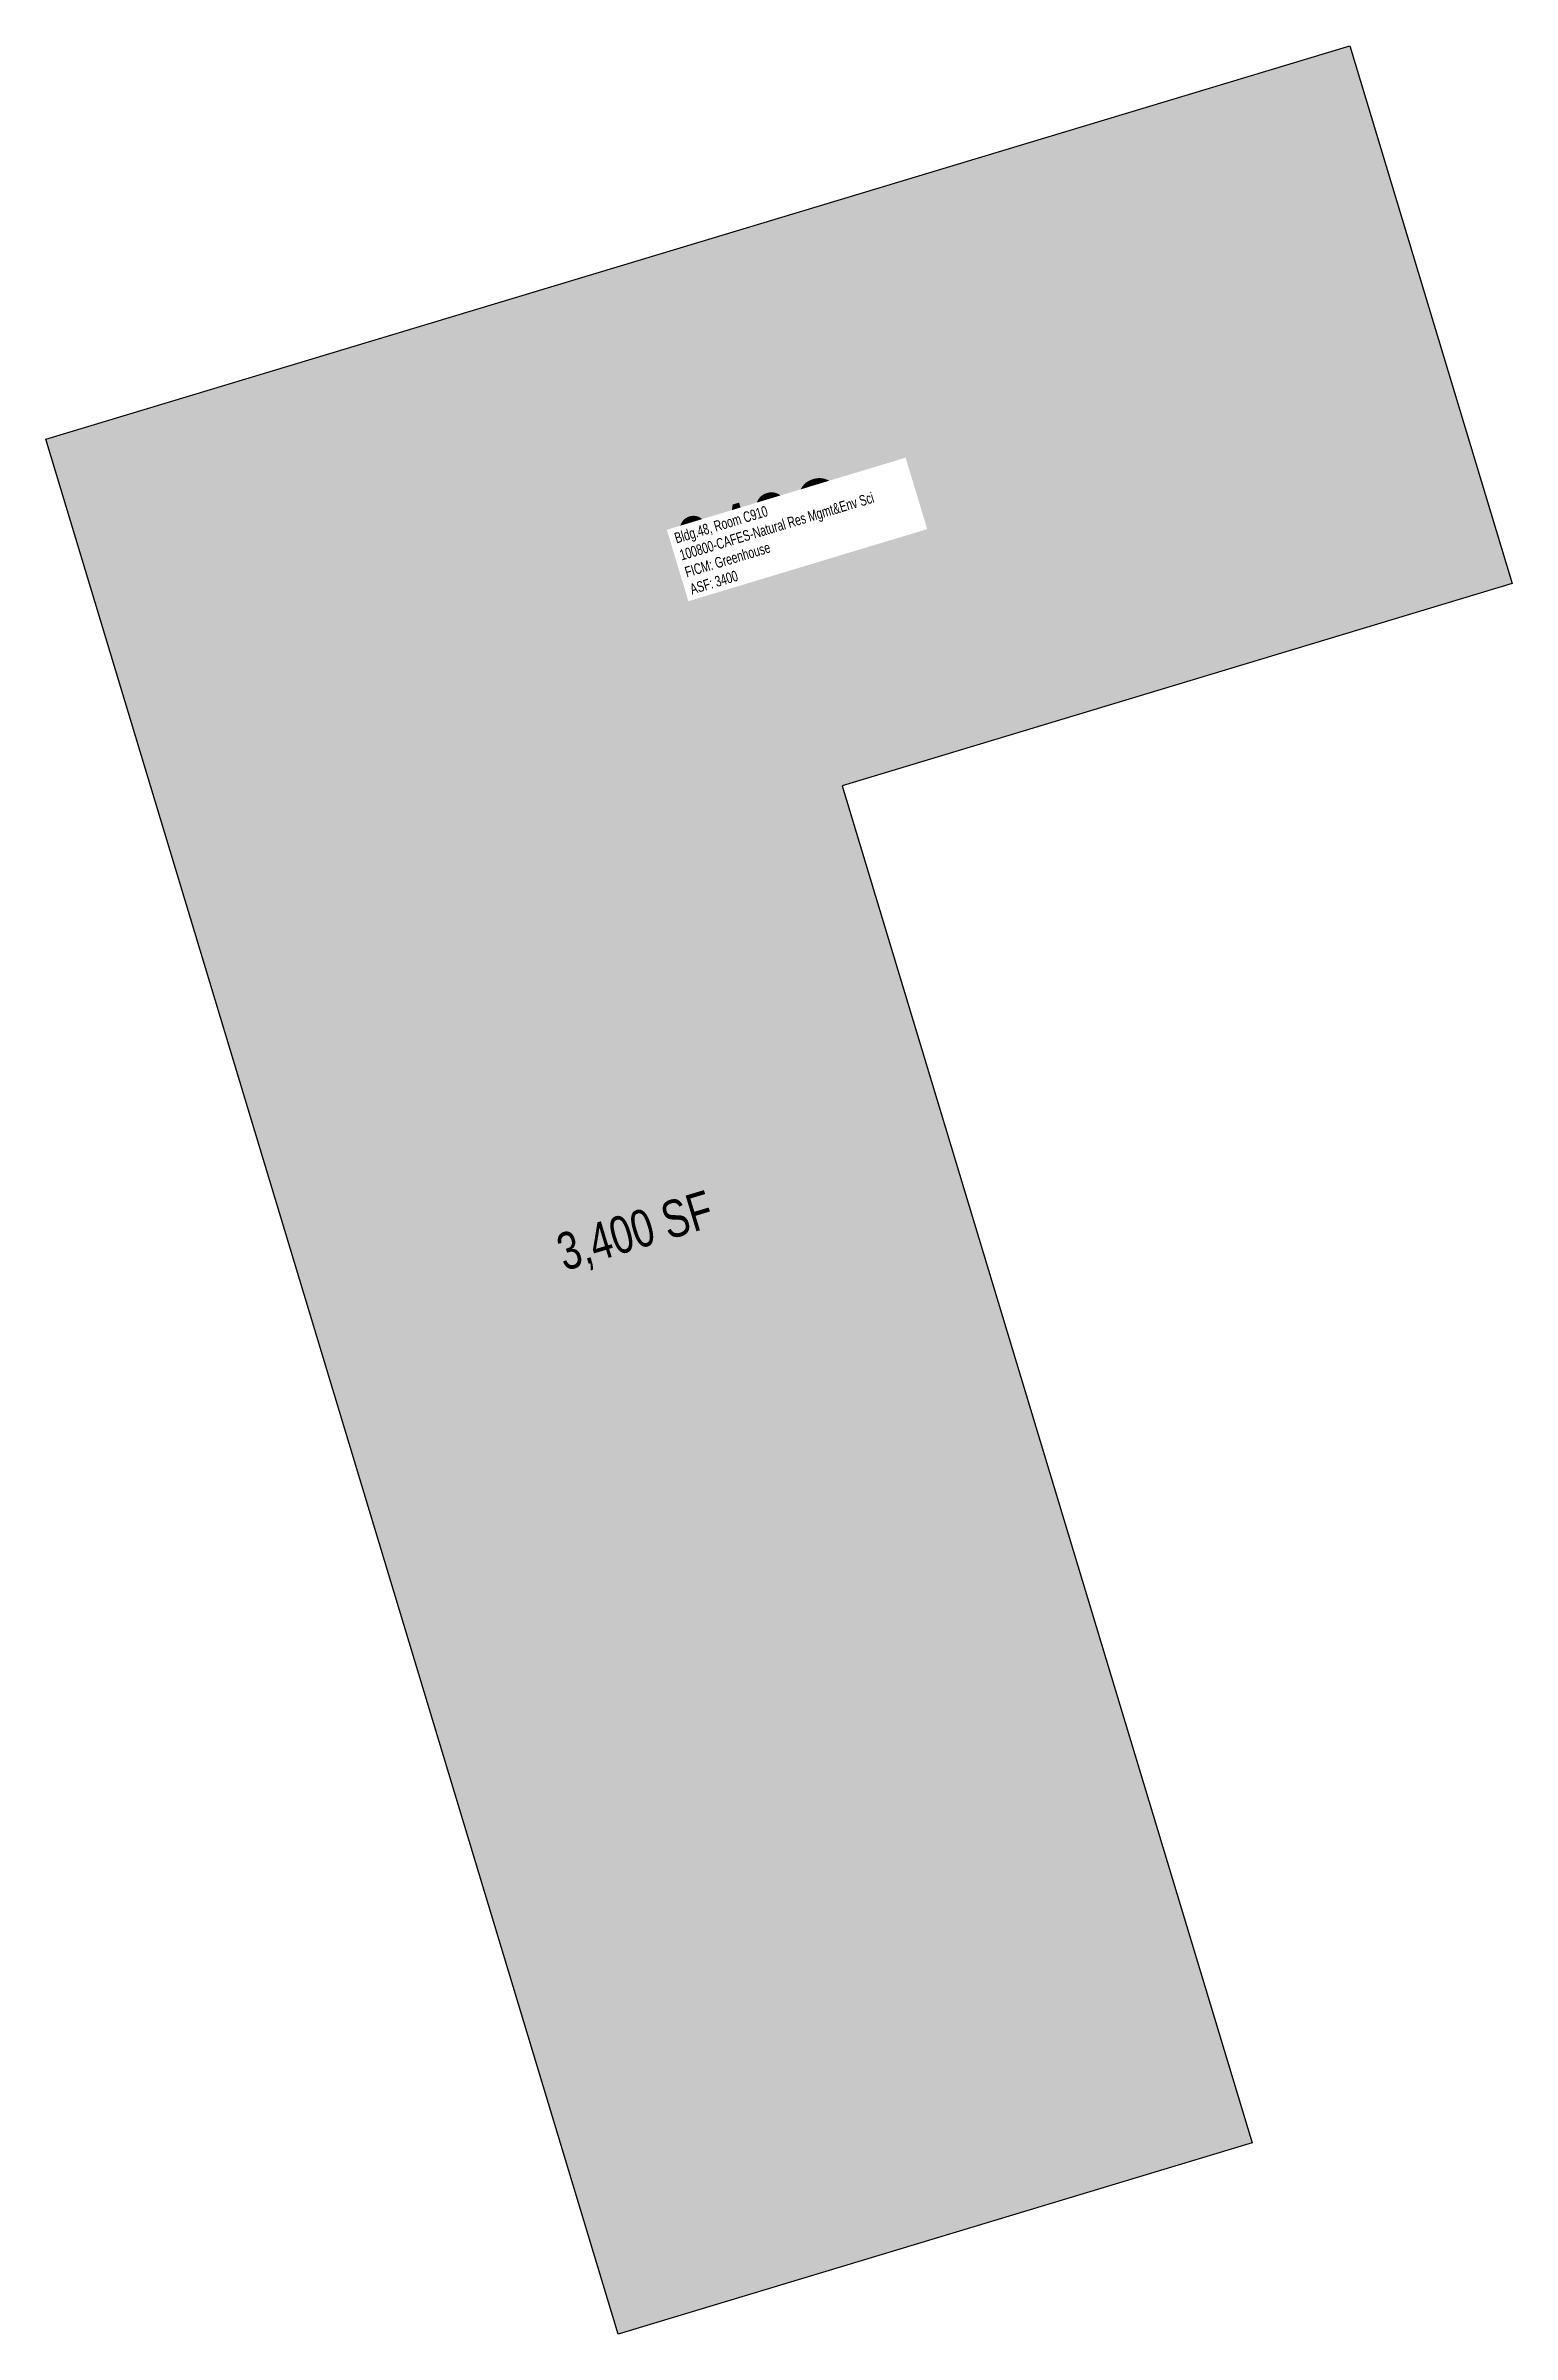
# Model space of a CAD drawing. Header units: inches. Extents: x 69204519 to 69205305, y 27715241 to 27716468.
import ezdxf
from ezdxf.enums import TextEntityAlignment as Align

# ---------------------------------------------------------------- set-up
doc = ezdxf.new("R2010")
doc.units = ezdxf.units.IN
doc.header["$MEASUREMENT"] = 0
for name, color, linetype in [('A-IDEN-RNUM', 7, 'Continuous'), ('A-IDEN-SNUM', 4, 'Continuous'), ('A-IDEN-VNUM', 4, 'Continuous'), ('AREA-ASSIGN', 7, 'Continuous'), ('AREA-GROSS', 1, 'Continuous'), ('AREA-TEXT', 3, 'Continuous'), ('Rooms-Category-Color', 7, 'Continuous'), ('Rooms-College-Color', 7, 'Continuous'), ('Rooms-Department-Color', 7, 'Continuous'), ('Rooms-Division-Color', 7, 'Continuous'), ('Rooms-Information', 7, 'Continuous')]:
    doc.layers.add(name, color=color, linetype=linetype)
doc.styles.add('AREA', font='arial.ttf', dxfattribs={"width": 0.75, "height": 60})
doc.styles.add('ID', font='ARIALN.TTF', dxfattribs={"width": 0.85, "height": 0.25})
doc.styles.add('ROOMSNUMBER', font='TXT.SHX', dxfattribs={"height": 1})

msp = doc.modelspace()

# ---------------------------------------------------------------- hatches: boundary and pattern name
at = {"layer": 'Rooms-Category-Color', "true_color": 0xfbafa2}
msp.add_hatch(color=21, dxfattribs=at).paths.add_polyline_path([(69204518.6, 27716256.9), (69205217.6, 27716467.9), (69205304.7, 27716179.6), (69204945.5, 27716071.1), (69205165.2, 27715343.7), (69204825.4, 27715241.1)])
at = {"layer": 'Rooms-College-Color', "true_color": 0xe3c5e1}
msp.add_hatch(color=254, dxfattribs=at).paths.add_polyline_path([(69204518.6, 27716256.9), (69205217.6, 27716467.9), (69205304.7, 27716179.6), (69204945.5, 27716071.1), (69205165.2, 27715343.7), (69204825.4, 27715241.1)])
at = {"layer": 'Rooms-Department-Color', "true_color": 0xe3c5e1}
msp.add_hatch(color=254, dxfattribs=at).paths.add_polyline_path([(69204518.6, 27716256.9), (69205217.6, 27716467.9), (69205304.7, 27716179.6), (69204945.5, 27716071.1), (69205165.2, 27715343.7), (69204825.4, 27715241.1)])
at = {"layer": 'Rooms-Division-Color', "true_color": 0xe3c5e1}
msp.add_hatch(color=254, dxfattribs=at).paths.add_polyline_path([(69204518.6, 27716256.9), (69205217.6, 27716467.9), (69205304.7, 27716179.6), (69204945.5, 27716071.1), (69205165.2, 27715343.7), (69204825.4, 27715241.1)])

# ---------------------------------------------------------------- linework, layer by layer
at = {"layer": 'AREA-ASSIGN'}
msp.add_lwpolyline([(69204518.6, 27716256.9), (69205217.6, 27716467.9), (69205304.7, 27716179.6), (69204945.5, 27716071.1), (69205165.2, 27715343.7), (69204825.4, 27715241.1), (69204825.4, 27715241.1)], close=True, dxfattribs=at)
at = {"layer": 'AREA-GROSS'}
msp.add_lwpolyline([(69204518.6, 27716256.9), (69205217.6, 27716467.9), (69205304.7, 27716179.6), (69204945.5, 27716071.1), (69205165.2, 27715343.7), (69204825.4, 27715241.1), (69204825.4, 27715241.1)], close=True, dxfattribs=at)

# ---------------------------------------------------------------- texts
at = {"layer": 'A-IDEN-RNUM', "style": 'ROOMSNUMBER'}
msp.add_text('0910-00', height=1.2, rotation=16.8029, dxfattribs=at).set_placement((69204903.8, 27716206.2), align=Align.MIDDLE)
at = {"layer": 'A-IDEN-SNUM', "style": 'ROOMSNUMBER'}
msp.add_text('0480C91000', height=1.2, rotation=16.8029, dxfattribs=at).set_placement((69204903.8, 27716206.2), align=Align.MIDDLE)
at = {"layer": 'A-IDEN-VNUM', "style": 'ID', "width": 0.85}
msp.add_text('048C', height=40, rotation=16.8029, dxfattribs=at).set_placement((69204903.8, 27716206.2), align=Align.MIDDLE)
at = {"layer": 'AREA-TEXT', "style": 'AREA', "width": 0.75}
msp.add_text('3,400 SF', height=20, rotation=16.8029, dxfattribs=at).set_placement((69204834.4, 27715832.8), align=Align.MIDDLE_CENTER)

# ---------------------------------------------------------------- next in the draw order: texts
at = {"layer": 'Rooms-Information', "insert": (69204865, 27716173.6), "char_height": 5.714, "width": 128, "attachment_point": 7, "rotation": 16.8029, "style": 'ID', "bg_fill": 3, "box_fill_scale": 1.5, "bg_fill_color": 256, "bg_fill_true_color": 13158600, "bg_fill_transparency": 0}
msp.add_mtext('Bldg.48, Room C910^M^J100800-CAFES-Natural Res Mgmt&Env Sci^M^JFICM: Greenhouse^M^JASF: 3400', dxfattribs=at)

doc.saveas('drawing.dxf')
